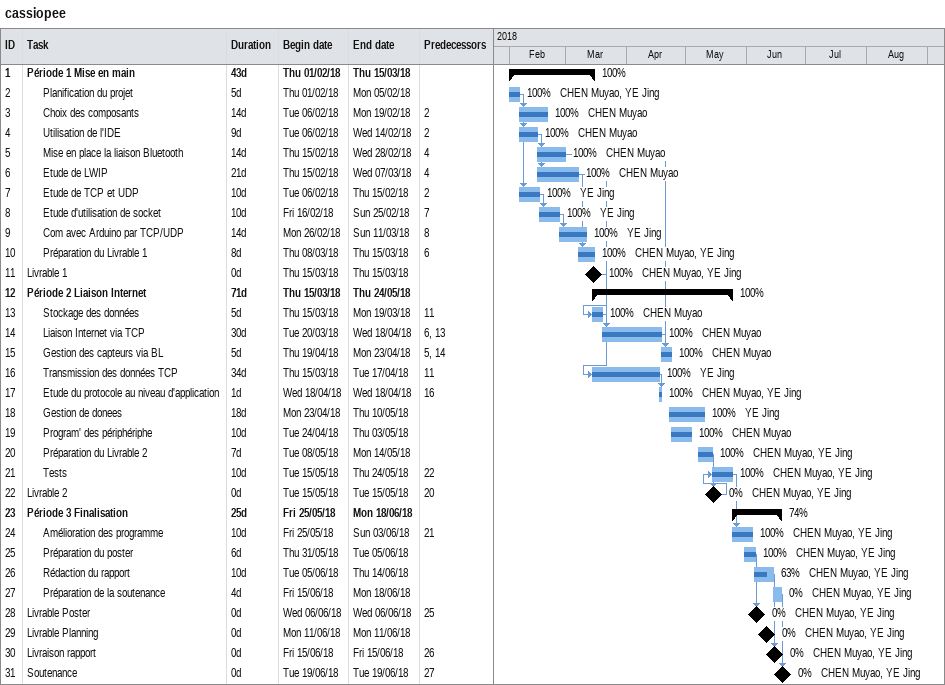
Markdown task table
cassiopee

| ID | Level | Task | Duration | Start | Finish | Predecessors | Resources | % complete |
|---|---|---|---|---|---|---|---|---|
| 1 | 1 | **Période 1 Mise en main** | 43d | 2018-02-01 | 2018-03-15 |  |  | 100 |
| 2 | 2 | Planification du projet | 5d | 2018-02-01 | 2018-02-05 |  | CHEN Muyao, YE Jing | 100 |
| 3 | 2 | Choix des composants | 14d | 2018-02-06 | 2018-02-19 | 2 | CHEN Muyao | 100 |
| 4 | 2 | Utilisation de l'IDE | 9d | 2018-02-06 | 2018-02-14 | 2 | CHEN Muyao | 100 |
| 5 | 2 | Mise en place la liaison Bluetooth | 14d | 2018-02-15 | 2018-02-28 | 4 | CHEN Muyao | 100 |
| 6 | 2 | Etude de LWIP | 21d | 2018-02-15 | 2018-03-07 | 4 | CHEN Muyao | 100 |
| 7 | 2 | Etude de TCP et UDP | 10d | 2018-02-06 | 2018-02-15 | 2 | YE Jing | 100 |
| 8 | 2 | Etude d'utilisation de socket | 10d | 2018-02-16 | 2018-02-25 | 7 | YE Jing | 100 |
| 9 | 2 | Com avec Arduino par TCP/UDP | 14d | 2018-02-26 | 2018-03-11 | 8 | YE Jing | 100 |
| 10 | 2 | Préparation du Livrable 1 | 8d | 2018-03-08 | 2018-03-15 | 6 | CHEN Muyao, YE Jing | 100 |
| 11 | 1 | Livrable 1 | 0d | 2018-03-15 | 2018-03-15 |  | CHEN Muyao, YE Jing | 100 |
| 12 | 1 | **Période 2 Liaison Internet** | 71d | 2018-03-15 | 2018-05-24 |  |  | 100 |
| 13 | 2 | Stockage des données | 5d | 2018-03-15 | 2018-03-19 | 11 | CHEN Muyao | 100 |
| 14 | 2 | Liaison Internet via TCP | 30d | 2018-03-20 | 2018-04-18 | 6, 13 | CHEN Muyao | 100 |
| 15 | 2 | Gestion des capteurs via BL | 5d | 2018-04-19 | 2018-04-23 | 5, 14 | CHEN Muyao | 100 |
| 16 | 2 | Transmission des données TCP | 34d | 2018-03-15 | 2018-04-17 | 11 | YE Jing | 100 |
| 17 | 2 | Etude du protocole au niveau d'application | 1d | 2018-04-18 | 2018-04-18 | 16 | CHEN Muyao, YE Jing | 100 |
| 18 | 2 | Gestion de donees | 18d | 2018-04-23 | 2018-05-10 |  | YE Jing | 100 |
| 19 | 2 | Program' des périphériphe | 10d | 2018-04-24 | 2018-05-03 |  | CHEN Muyao | 100 |
| 20 | 2 | Préparation du Livrable 2 | 7d | 2018-05-08 | 2018-05-14 |  | CHEN Muyao, YE Jing | 100 |
| 21 | 2 | Tests | 10d | 2018-05-15 | 2018-05-24 | 22 | CHEN Muyao, YE Jing | 100 |
| 22 | 1 | Livrable 2 | 0d | 2018-05-15 | 2018-05-15 | 20 | CHEN Muyao, YE Jing | 0 |
| 23 | 1 | **Période 3 Finalisation** | 25d | 2018-05-25 | 2018-06-18 |  |  | 74 |
| 24 | 2 | Amélioration des programme | 10d | 2018-05-25 | 2018-06-03 | 21 | CHEN Muyao, YE Jing | 100 |
| 25 | 2 | Préparation du poster | 6d | 2018-05-31 | 2018-06-05 |  | CHEN Muyao, YE Jing | 100 |
| 26 | 2 | Rédaction du rapport | 10d | 2018-06-05 | 2018-06-14 |  | CHEN Muyao, YE Jing | 63 |
| 27 | 2 | Préparation de la soutenance | 4d | 2018-06-15 | 2018-06-18 |  | CHEN Muyao, YE Jing | 0 |
| 28 | 1 | Livrable Poster | 0d | 2018-06-06 | 2018-06-06 | 25 | CHEN Muyao, YE Jing | 0 |
| 29 | 1 | Livrable Planning | 0d | 2018-06-11 | 2018-06-11 |  | CHEN Muyao, YE Jing | 0 |
| 30 | 1 | Livraison rapport | 0d | 2018-06-15 | 2018-06-15 | 26 | CHEN Muyao, YE Jing | 0 |
| 31 | 1 | Soutenance | 0d | 2018-06-19 | 2018-06-19 | 27 | CHEN Muyao, YE Jing | 0 |
